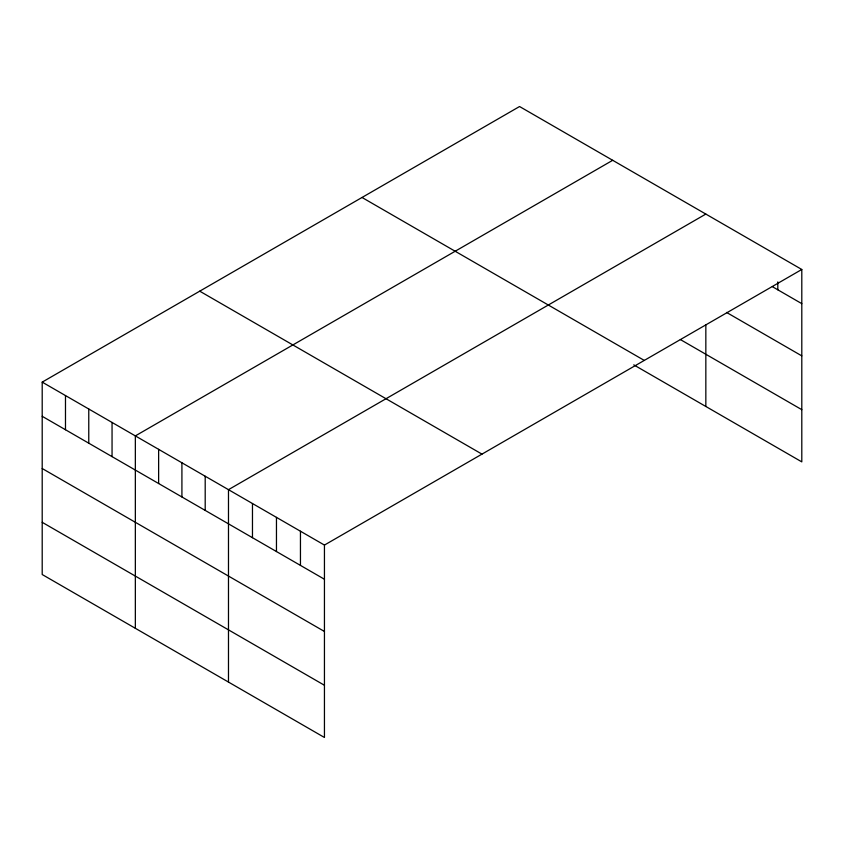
<?xml version="1.0" encoding="UTF-8"?>
<svg xmlns="http://www.w3.org/2000/svg" width="844" height="844" viewBox="0 0 844 844"><rect width="100%" height="100%" fill="white"/><g stroke="black" fill="none" stroke-linecap="round" stroke-linejoin="round"><path stroke-width="1.27" d="M42.2 382.121L324.444 545.076L324.444 737.477L42.2 574.521L42.2 382.121L519.556 106.523L801.8 269.479L801.8 461.879L633.76 364.861M612.691 160.297L135.346 435.894L135.346 628.295M705.837 214.07L228.481 489.668L228.481 682.068M324.444 545.076L801.8 269.479M772.355 286.654L801.8 303.65M726.557 312.428L801.8 355.873M680.338 339.541L801.8 409.667M362.023 197.475L644.278 360.42M199.722 291.169L481.977 454.125M42.2 416.303L324.444 579.248M42.2 468.515L324.444 631.47M42.2 522.309L324.444 685.265M777.809 281.917L777.809 289.798M705.837 324.803L705.837 406.47M300.453 531.224L300.453 565.406M276.463 517.372L276.463 551.554M252.472 503.52L252.472 537.702M205.197 476.227L205.197 510.409M181.914 462.786L181.914 496.958M158.63 449.335L158.63 483.517M112.052 422.454L112.052 456.625M88.768 409.013L88.768 443.184M65.484 395.562L65.484 429.744"/></g></svg>
